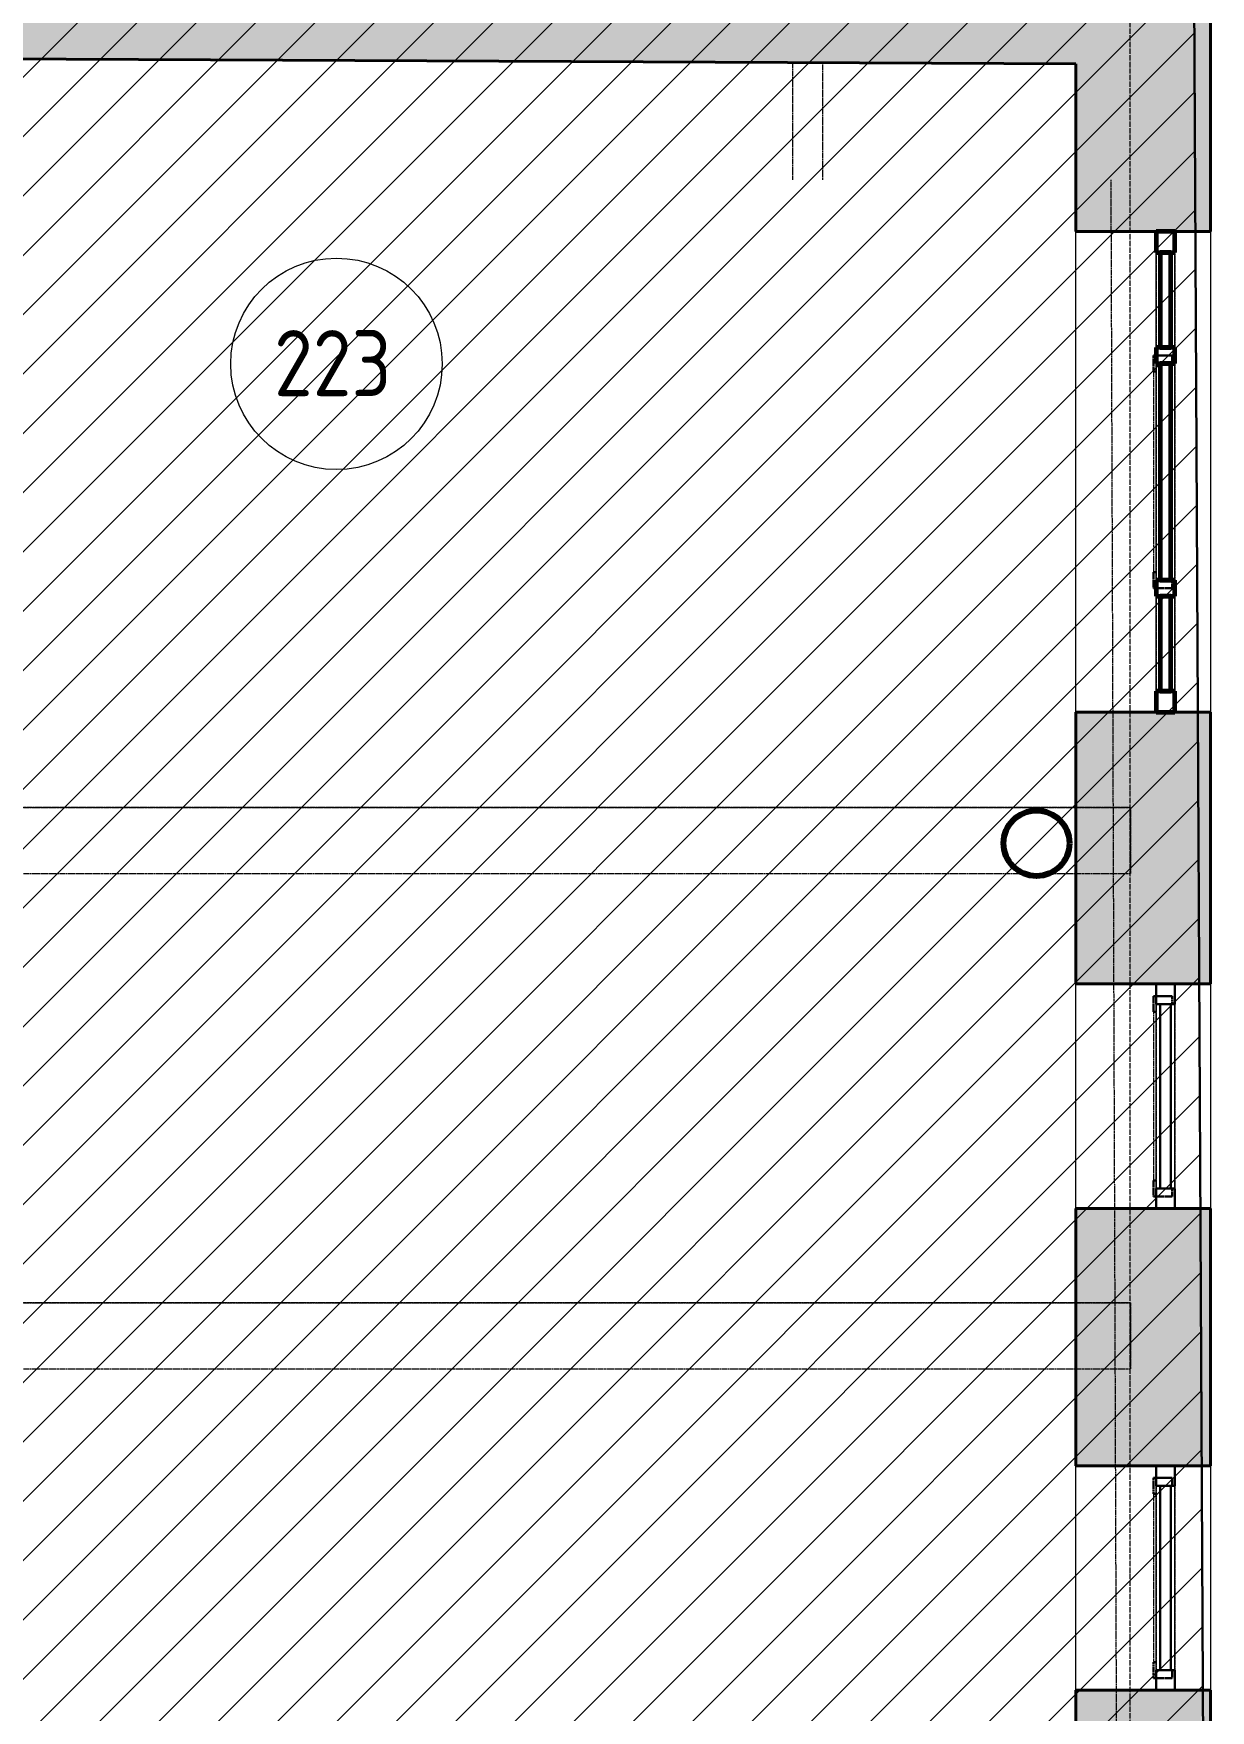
# Model space of a CAD drawing. Header units: millimetres. Extents: x -11886 to 379896, y -8130 to 47743.
# Drawn here: x 159899 to 164353, y 14272 to 20618 of the extents above; entities that cross this region are included whole.
import ezdxf

# ---------------------------------------------------------------- set-up
doc = ezdxf.new("R2010")
doc.units = ezdxf.units.MM
for name, pattern in [('ADSK_Линия сетки', [25, 20, -2.5, 0, -2.5]), ('ADSK_Сверху', [4.5, 3, -1.5]), ('ADSK_Снесено', [4.5, 3, -1.5])]:
    doc.linetypes.add(name, pattern=pattern)
for name, color, linetype, lineweight, true_color in [('_ Окна', 5, 'Continuous', 30, 0x0000ff), ('Витраж', 5, 'Continuous', 18, 0x0000ff), ('Окна', 5, 'Continuous', 18, 0x0000ff), ('Панели витража', 5, 'Continuous', 18, 0x0000ff), ('планы со стояками отопление_dwg', 7, 'Continuous', 9, 0x767676), ('Стены внутренние', 5, 'Continuous', 18, 0x0000ff), ('Стены наружные', 1, 'ADSK_Снесено', 18, 0xff0000)]:
    doc.layers.add(name, color=color, linetype=linetype, lineweight=lineweight, true_color=true_color)
for name, color, linetype, lineweight in [('Каркас', 7, 'Continuous', 18), ('Марки помещений', 7, 'Continuous', 20), ('Оси', 7, 'Continuous', 9), ('Перекрытие', 7, 'Continuous', 18), ('стояки', 7, 'Continuous', 9)]:
    doc.layers.add(name, color=color, linetype=linetype, lineweight=lineweight)
doc.styles.add('GOST Common_1', font='GOST_Common.ttf', dxfattribs={"width": 0.9, "height": 200})

# ---------------------------------------------------------------- blocks, each defined once
blk = doc.blocks.new('ADSK_БалкаЖБ_Прямоугольная - 250х280мм-848599-02 План 2-го этажа маркировочный')
at = {"layer": 'Каркас', "color": 253, "linetype": 'ADSK_Сверху', "true_color": 0xb2b2b2}
for p, q in [((3118.3, 125), (-3118.3, 125)), ((3118.3, 125), (3118.3, -125)), ((-3118.3, -125), (3118.3, -125))]:
    blk.add_line(p, q, dxfattribs=at)
at = {"layer": 'Каркас', "color": 253, "linetype": 'ADSK_Сверху', "true_color": 0xaaaaaa}
for p, q in [((-3118.3, 125), (3118.3, 125)), ((3118.3, -125), (3118.3, 125)), ((-3118.3, -125), (3118.3, -125))]:
    blk.add_line(p, q, dxfattribs=at)
blk = doc.blocks.new('Прямоугольный импост - 70х20_60мм-1225109-02 План 2-го этажа маркировочный')
at = {"layer": 'Витраж', "color": 161, "linetype": 'ADSK_Сверху', "true_color": 0xaaaaff}
for p, q in [((39665.6, 2434.5), (39665.6, 2364.5)), ((39745.6, 2434.5), (39665.6, 2434.5)), ((40135.6, 2434.5), (40105.6, 2434.5)), ((39745.6, 2364.5), (39665.6, 2364.5)), ((40135.6, 2364.5), (40105.6, 2364.5))]:
    blk.add_line(p, q, dxfattribs=at)
blk = doc.blocks.new('Прямоугольный импост - 70х20_60мм-1424711-02 План 2-го этажа маркировочный')
at = {"layer": 'Витраж', "color": 161, "linetype": 'ADSK_Сверху', "true_color": 0xaaaaff}
for p, q in [((-80, 35), (0, 35)), ((0, 35), (0, -35)), ((0, -35), (-80, -35))]:
    blk.add_line(p, q, dxfattribs=at)
blk = doc.blocks.new('Прямоугольный импост - 70х20_60мм-1424712-02 План 2-го этажа маркировочный')
at = {"layer": 'Витраж', "color": 161, "linetype": 'ADSK_Сверху', "true_color": 0xaaaaff}
for p, q in [((0, 35), (-80, 35)), ((0, -35), (0, 35)), ((-80, -35), (0, -35))]:
    blk.add_line(p, q, dxfattribs=at)
blk = doc.blocks.new('Прямоугольный импост - 70х20_60мм-1225111-02 План 2-го этажа маркировочный')
at = {"layer": 'Витраж', "color": 161, "linetype": 'ADSK_Сверху', "true_color": 0xaaaaff}
for p, q in [((40165.6, 2434.5), (40135.6, 2434.5)), ((41015.6, 2434.5), (40985.6, 2434.5)), ((40165.6, 2364.5), (40135.6, 2364.5)), ((41015.6, 2364.5), (40985.6, 2364.5))]:
    blk.add_line(p, q, dxfattribs=at)
blk = doc.blocks.new('Витраж-тент со смещением вовне - 60мм 30 сдвиг-1466942-02 План 2-го этажа маркировочный')
at = {"layer": '_ Окна', "color": 161, "linetype": 'ADSK_Сверху', "true_color": 0xaaaaff}
for p, q in [((-440, 25), (-440, -45)), ((-440, 25), (-410, 25)), ((-440, -45), (-440, 25)), ((440, 25), (410, 25)), ((440, -45), (440, 25)), ((440, -45), (440, 25)), ((-380, -45), (-440, -45)), ((-380, -35), (-380, -45)), ((380, -35), (380, -45)), ((380, -45), (440, -45))]:
    blk.add_line(p, q, dxfattribs=at)
at = {"layer": 'Окна', "color": 161, "linetype": 'ADSK_Сверху', "true_color": 0xaaaaff}
blk.add_line((-380, -45), (380, -45), dxfattribs=at)
blk = doc.blocks.new('Прямоугольный импост - 70х20_60мм-1225113-02 План 2-го этажа маркировочный')
at = {"layer": 'Витраж', "color": 161, "linetype": 'ADSK_Сверху', "true_color": 0xaaaaff}
for p, q in [((41045.6, 2434.5), (41015.6, 2434.5)), ((41485.6, 2434.5), (41405.6, 2434.5)), ((41485.6, 2364.5), (41485.6, 2434.5)), ((41045.6, 2364.5), (41015.6, 2364.5)), ((41485.6, 2364.5), (41405.6, 2364.5))]:
    blk.add_line(p, q, dxfattribs=at)
blk = doc.blocks.new('Прямоугольный импост - 70х60мм-1424709-02 План 2-го этажа маркировочный')
at = {"layer": 'Витраж', "color": 161, "linetype": 'ADSK_Сверху', "true_color": 0xaaaaff}
for p, q in [((-30, 35), (30, 35)), ((30, -35), (-30, -35))]:
    blk.add_line(p, q, dxfattribs=at)
blk = doc.blocks.new('Прямоугольный импост - 70х60мм-1225009-02 План 2-го этажа маркировочный')
at = {"layer": 'Витраж', "color": 161, "linetype": 'ADSK_Сверху', "true_color": 0xaaaaff}
for p, q in [((41045.6, 2434.5), (41045.6, 2364.5)), ((41405.6, 2434.5), (41045.6, 2434.5)), ((41405.6, 2364.5), (41405.6, 2434.5)), ((41405.6, 2364.5), (41045.6, 2364.5))]:
    blk.add_line(p, q, dxfattribs=at)
blk = doc.blocks.new('Прямоугольный импост - 70х60мм-1242018-02 План 2-го этажа маркировочный')
at = {"layer": 'Витраж', "color": 161, "linetype": 'ADSK_Сверху', "true_color": 0xaaaaff}
for p, q in [((40165.6, 2434.5), (40165.6, 2364.5)), ((40985.6, 2434.5), (40165.6, 2434.5)), ((40985.6, 2364.5), (40985.6, 2434.5)), ((40985.6, 2364.5), (40165.6, 2364.5))]:
    blk.add_line(p, q, dxfattribs=at)
blk = doc.blocks.new('Витраж-тент со смещением вовне - 60мм 30 сдвиг-1466941-02 План 2-го этажа маркировочный')
at = {"layer": '_ Окна', "color": 161, "linetype": 'ADSK_Сверху', "true_color": 0xaaaaff}
for p, q in [((-379, 25), (-379, -45)), ((-379, 25), (-349, 25)), ((-379, -45), (-379, 25)), ((379, 25), (349, 25)), ((379, -45), (379, 25)), ((379, -45), (379, 25)), ((-319, -45), (-379, -45)), ((-319, -35), (-319, -45)), ((319, -35), (319, -45)), ((319, -45), (379, -45))]:
    blk.add_line(p, q, dxfattribs=at)
at = {"layer": 'Окна', "color": 161, "linetype": 'ADSK_Сверху', "true_color": 0xaaaaff}
blk.add_line((-319, -45), (319, -45), dxfattribs=at)
blk = doc.blocks.new('Прямоугольный импост - 70х20_56мм-1425354-02 План 2-го этажа маркировочный')
at = {"layer": 'Витраж', "color": 161, "linetype": 'ADSK_Сверху', "true_color": 0xaaaaff}
for p, q in [((465.8, 2112.1), (395.8, 2112.1)), ((395.8, 2036.1), (395.8, 2112.1)), ((465.8, 2036.1), (465.8, 2112.1)), ((395.8, 1262.1), (395.8, 1338.1)), ((465.8, 1262.1), (465.8, 1338.1)), ((395.8, 1262.1), (465.8, 1262.1))]:
    blk.add_line(p, q, dxfattribs=at)
blk = doc.blocks.new('Прямоугольный импост - 70х20_56мм-1424845-02 План 2-го этажа маркировочный')
at = {"layer": 'Витраж', "color": 161, "linetype": 'ADSK_Сверху', "true_color": 0xaaaaff}
for p, q in [((-76, 35), (0, 35)), ((0, 35), (0, -35)), ((0, -35), (-76, -35))]:
    blk.add_line(p, q, dxfattribs=at)
blk = doc.blocks.new('Прямоугольный импост - 70х20_56мм-1424846-02 План 2-го этажа маркировочный')
at = {"layer": 'Витраж', "color": 161, "linetype": 'ADSK_Сверху', "true_color": 0xaaaaff}
for p, q in [((0, 35), (-76, 35)), ((0, -35), (0, 35)), ((-76, -35), (0, -35))]:
    blk.add_line(p, q, dxfattribs=at)
blk = doc.blocks.new('Прямоугольный импост - 70х60мм-1425356-02 План 2-го этажа маркировочный')
at = {"layer": 'Витраж', "color": 161, "linetype": 'ADSK_Сверху', "true_color": 0xaaaaff}
for p, q in [((465.8, 2036.1), (395.8, 2036.1)), ((395.8, 1338.1), (395.8, 2036.1)), ((465.8, 1338.1), (465.8, 2036.1)), ((395.8, 1338.1), (465.8, 1338.1))]:
    blk.add_line(p, q, dxfattribs=at)
blk = doc.blocks.new('Системная панель - _AR_Стекло_40мм_привязка по центру-V183-02 План 2-го этажа маркировочный')
at = {"layer": 'Панели витража', "color": 1, "lineweight": 60, "true_color": 0xff0000}
for p, q in [((180, 20), (-180, 20)), ((-180, 20), (-180, -20)), ((180, -20), (180, 20)), ((-180, -20), (180, -20))]:
    blk.add_line(p, q, dxfattribs=at)
blk = doc.blocks.new('Прямоугольный импост - 70х40_60мм-V87-02 План 2-го этажа маркировочный')
at = {"layer": 'Витраж'}
for p, q in [((3738.5, 35431.9), (3738.5, 35791.9)), ((3808.5, 35431.9), (3808.5, 35791.9))]:
    blk.add_line(p, q, dxfattribs=at)
blk = doc.blocks.new('Прямоугольный импост - 70х20_60мм-V184-02 План 2-го этажа маркировочный')
at = {"layer": 'Витраж', "color": 1, "lineweight": 60, "true_color": 0xff0000}
for p, q in [((-80, 35), (0, 35)), ((-80, -35), (-80, 35)), ((0, 35), (0, -35)), ((0, -35), (-80, -35))]:
    blk.add_line(p, q, dxfattribs=at)
blk = doc.blocks.new('Прямоугольный импост - 70х20_60мм-V185-02 План 2-го этажа маркировочный')
at = {"layer": 'Витраж', "color": 1, "lineweight": 60, "true_color": 0xff0000}
for p, q in [((0, 35), (-80, 35)), ((-80, 35), (-80, -35)), ((0, -35), (0, 35)), ((-80, -35), (0, -35))]:
    blk.add_line(p, q, dxfattribs=at)
blk = doc.blocks.new('Прямоугольный импост - 70х40_60мм-V45-02 План 2-го этажа маркировочный')
at = {"layer": 'Витраж'}
for p, q in [((-6006, 11432.9), (-6006, 11072.9)), ((-5936, 11432.9), (-5936, 11072.9))]:
    blk.add_line(p, q, dxfattribs=at)
blk = doc.blocks.new('Системная панель - _AR_Стекло_40мм_привязка по центру-V186-02 План 2-го этажа маркировочный')
at = {"layer": 'Панели витража', "color": 1, "lineweight": 60, "true_color": 0xff0000}
for p, q in [((410, 20), (-410, 20)), ((-410, 20), (-410, -20)), ((410, -20), (410, 20)), ((-410, -20), (410, -20))]:
    blk.add_line(p, q, dxfattribs=at)
blk = doc.blocks.new('Прямоугольный импост - 70х40_60мм-V46-02 План 2-го этажа маркировочный')
at = {"layer": 'Витраж'}
for p, q in [((-6006, 11012.9), (-6006, 10192.9)), ((-5936, 11012.9), (-5936, 10192.9))]:
    blk.add_line(p, q, dxfattribs=at)
blk = doc.blocks.new('Прямоугольный импост - 70х60мм-V187-02 План 2-го этажа маркировочный')
at = {"layer": 'Витраж', "color": 1, "lineweight": 60, "true_color": 0xff0000}
for p, q in [((-30, 35), (30, 35)), ((-30, -35), (-30, 35)), ((30, 35), (30, -35)), ((30, -35), (-30, -35))]:
    blk.add_line(p, q, dxfattribs=at)
blk = doc.blocks.new('Системная панель - _AR_Стекло_40мм_привязка по центру-V188-02 План 2-го этажа маркировочный')
at = {"layer": 'Панели витража', "lineweight": 30}
for p, q in [((349, 20), (-349, 20)), ((-349, 20), (-349, -20)), ((349, -20), (349, 20)), ((-349, -20), (349, -20))]:
    blk.add_line(p, q, dxfattribs=at)
blk = doc.blocks.new('Прямоугольный импост - 70х40_56мм-V53-02 План 2-го этажа маркировочный')
at = {"layer": 'Витраж'}
for p, q in [((-6006, 16950.4), (-6006, 16252.4)), ((-5936, 16950.4), (-5936, 16252.4))]:
    blk.add_line(p, q, dxfattribs=at)
blk = doc.blocks.new('Прямоугольный импост - 70х20_56мм-V189-02 План 2-го этажа маркировочный')
at = {"layer": 'Витраж', "lineweight": 30}
for p, q in [((-76, 35), (0, 35)), ((-76, -35), (-76, 35)), ((0, 35), (0, -35)), ((0, -35), (-76, -35))]:
    blk.add_line(p, q, dxfattribs=at)
blk = doc.blocks.new('Прямоугольный импост - 70х20_56мм-V190-02 План 2-го этажа маркировочный')
at = {"layer": 'Витраж', "lineweight": 30}
for p, q in [((0, 35), (-76, 35)), ((-76, 35), (-76, -35)), ((0, -35), (0, 35)), ((-76, -35), (0, -35))]:
    blk.add_line(p, q, dxfattribs=at)
blk = doc.blocks.new('Прямоугольный импост - 70х40_56мм-1425355-02 План 2-го этажа маркировочный')
at = {"layer": 'Витраж'}
for p, q in [((395.8, 2036.1), (395.8, 1338.1)), ((465.8, 2036.1), (465.8, 1338.1))]:
    blk.add_line(p, q, dxfattribs=at)
blk = doc.blocks.new('планы со стояками отопление_dwg-1484427-02 План 2-го этажа маркировочный')
at = {"layer": 'стояки', "color": 246, "lineweight": 80, "true_color": 0x7f001f}
blk.add_circle((228811.6, 255959.9), 124.3, dxfattribs=at)
blk = doc.blocks.new('ADSK_Марка_Помещение_ОдноЗначение - Номер-247393-02 План 2-го этажа маркировочный')
at = {"layer": 'Марки помещений'}
blk.add_circle((0, 0), 4, dxfattribs=at)

msp = doc.modelspace()

# ---------------------------------------------------------------- hatches: boundary and pattern name
at = {"lineweight": 13, "true_color": 0x636466, "transparency": 33554559}
h = msp.add_hatch(dxfattribs=at)
h.set_pattern_fill('ANSI31', color=251, scale=50)
h.set_pattern_definition([(45, (108139.4, 85026.59), (-112.2532, 112.2532), [])])
h.paths.add_polyline_path([(158072.8, 8682.3), (164353.35, 8682.3), (164172.02, 43909.21), (154172.61, 43909.21), (154172.61, 21084.06), (154859.25, 21054.57), (154861.07, 11328.12), (108910.53, 11328.12), (108910.53, 8679.25), (108429.9, 8679.25), (108429.9, 456.79), (116412.4, 422.02), (116412.4, 2336.48), (127112.04, 2336.48), (127112.04, -2582.57), (139475.8, -2582.57), (139475.8, 2335.74), (150176.33, 2256.79), (150176.33, 300.23), (158072.8, 300.23)])
at = {"layer": 'Стены наружные', "linetype": 'Continuous', "true_color": 0xc0c0c0}
msp.add_hatch(color=9, dxfattribs=at).paths.add_polyline_path([(163843.35, 20503.54), (163843.35, 21013.54), (157374.98, 21043.41), (157372.63, 20533.42), (162213.02, 20511.07)])
h = msp.add_hatch(color=9, dxfattribs=at)
h.paths.add_polyline_path([(164353.35, 9192.3), (164353.35, 9668.55), (163843.35, 9668.55), (163843.35, 9192.3), (163982.97, 9192.3)])
h.paths.add_polyline_path([(164353.35, 11488.55), (164353.35, 12457.19), (163843.35, 12457.19), (163843.35, 11488.55), (163982.97, 11488.55)])
h.paths.add_polyline_path([(163843.35, 13307.19), (164353.35, 13307.19), (164353.35, 14348.22), (163843.35, 14348.22)])
h.paths.add_polyline_path([(163960.99, 15198.22), (164353.35, 15198.22), (164353.35, 16171.2), (163843.35, 16171.2), (163843.35, 15198.22)])
h.paths.add_polyline_path([(163843.35, 17021.2), (164353.35, 17021.2), (164353.35, 18049.21), (163843.35, 18049.21)])
h.paths.add_polyline_path([(164353.35, 19869.21), (164353.35, 21011.19), (163843.35, 21013.54), (163843.35, 19869.21), (164324.86, 19869.21)])

# ---------------------------------------------------------------- linework, layer by layer
at = {"color": 251, "lineweight": 30, "true_color": 0x636466}
msp.add_lwpolyline([(154172.61, 21084.06), (154172.61, 43909.21), (164172.02, 43909.21), (164353.35, 8682.3), (158072.8, 8682.3), (158072.8, 300.23), (150176.33, 300.23), (150176.33, 2256.79), (139375.37, 2336.48), (139475.8, 2335.74), (139475.8, -2582.57), (127112.04, -2582.57), (127112.04, 2336.48), (116412.4, 2336.48), (116412.4, 422.02), (108429.9, 456.79), (108429.9, 8679.25)], dxfattribs=at)
at = {"layer": 'Оси', "linetype": 'ADSK_Линия сетки'}
msp.add_line((164049.31, -4834.79), (164049.31, 44684.79), dxfattribs=at)
at = {"layer": 'Перекрытие', "color": 9, "linetype": 'ADSK_Сверху', "true_color": 0xaad4d4}
for p, q in [((163976.24, 20064.68), (163991.13, 15814.6)), ((163991.13, 15814.6), (164005.01, 11856.22))]:
    msp.add_line(p, q, dxfattribs=at)
at = {"layer": 'Стены внутренние', "color": 18, "linetype": 'ADSK_Сверху', "true_color": 0x000000}
for p, q in [((162771.6, 20508.49), (162771.6, 20064.68)), ((162771.6, 20508.49), (162886.6, 20507.96)), ((162886.6, 20064.68), (162886.6, 20507.96))]:
    msp.add_line(p, q, dxfattribs=at)
at = {"layer": 'Стены наружные', "color": 18, "linetype": 'Continuous', "lineweight": 40, "true_color": 0x000000}
for p, q in [((164353.35, 19869.21), (164353.35, 21011.19)), ((158410.75, 20528.62), (163843.35, 20503.54)), ((163843.35, 20503.54), (163843.35, 19869.21)), ((163843.35, 19869.21), (164353.35, 19869.21)), ((164353.35, 18049.21), (163843.35, 18049.21)), ((163843.35, 18049.21), (163843.35, 17021.2)), ((164353.35, 17021.2), (164353.35, 18049.21)), ((163843.35, 17021.2), (164353.35, 17021.2)), ((164353.35, 16171.2), (163843.35, 16171.2)), ((163843.35, 16171.2), (163843.35, 15198.22)), ((164353.35, 15198.22), (164353.35, 16171.2)), ((163843.35, 15198.22), (164353.35, 15198.22)), ((164353.35, 14348.22), (163843.35, 14348.22)), ((163843.35, 14348.22), (163843.35, 13307.19)), ((164353.35, 13307.19), (164353.35, 14348.22))]:
    msp.add_line(p, q, dxfattribs=at)
at = {"layer": 'Стены наружные', "color": 18, "linetype": 'Continuous', "true_color": 0x000000}
for p, q in [((163843.35, 18049.21), (163843.35, 19869.21)), ((164353.35, 19869.21), (164353.35, 18049.21)), ((163843.35, 16171.2), (163843.35, 17021.2)), ((164353.35, 17021.2), (164353.35, 16171.2)), ((163843.35, 14348.22), (163843.35, 15198.22)), ((164353.35, 15198.22), (164353.35, 14348.22))]:
    msp.add_line(p, q, dxfattribs=at)

# ---------------------------------------------------------------- block references
at = {"layer": '_ Окна', "color": 161, "linetype": 'ADSK_Сверху', "true_color": 0xaaaaff}
for name, p, rotation in [('Витраж-тент со смещением вовне - 60мм 30 сдвиг-1466942-02 План 2-го этажа маркировочный', (164183.35, 18959.21), 270.0000000000002), ('Витраж-тент со смещением вовне - 60мм 30 сдвиг-1466941-02 План 2-го этажа маркировочный', (164183.35, 16596.2), 270.0000000000003), ('Витраж-тент со смещением вовне - 60мм 30 сдвиг-1466941-02 План 2-го этажа маркировочный', (164183.35, 14773.22), 270.0000000000003)]:
    msp.add_blockref(name, p, dxfattribs=dict(at, rotation=rotation))
at = {"layer": 'Витраж', "color": 161, "linetype": 'ADSK_Сверху', "true_color": 0xaaaaff}
for name, p, rotation in [('Прямоугольный импост - 70х20_60мм-1424712-02 План 2-го этажа маркировочный', (164183.35, 19869.21), 90.00000000000024), ('Прямоугольный импост - 70х20_60мм-1225113-02 План 2-го этажа маркировочный', (166582.85, -21616.41), 90), ('Прямоугольный импост - 70х60мм-1225009-02 План 2-го этажа маркировочный', (166582.85, -21616.41), 90), ('Прямоугольный импост - 70х20_60мм-1225111-02 План 2-го этажа маркировочный', (166582.85, -21616.41), 90.00000000000058), ('Прямоугольный импост - 70х60мм-1242018-02 План 2-го этажа маркировочный', (166582.85, -21616.41), 90.00000000000058), ('Прямоугольный импост - 70х20_60мм-1225109-02 План 2-го этажа маркировочный', (166582.85, -21616.41), 90), ('Прямоугольный импост - 70х60мм-1225009-02 План 2-го этажа маркировочный', (166582.85, -22916.41), 90), ('Прямоугольный импост - 70х20_56мм-1425354-02 План 2-го этажа маркировочный', (164614.14, 18283.32), 180), ('Прямоугольный импост - 70х20_56мм-1424846-02 План 2-го этажа маркировочный', (164183.35, 17021.2), 90.00000000000031), ('Прямоугольный импост - 70х60мм-1425356-02 План 2-го этажа маркировочный', (164614.14, 18283.32), 180), ('Прямоугольный импост - 70х20_56мм-1425354-02 План 2-го этажа маркировочный', (164614.14, 16460.33), 180), ('Прямоугольный импост - 70х20_56мм-1424846-02 План 2-го этажа маркировочный', (164183.35, 15198.22), 90.00000000000031), ('Прямоугольный импост - 70х60мм-1425356-02 План 2-го этажа маркировочный', (164614.14, 16460.33), 180)]:
    msp.add_blockref(name, p, dxfattribs=dict(at, rotation=rotation))
at = {"layer": 'Витраж'}
for name, p, rotation in [('Прямоугольный импост - 70х20_60мм-V185-02 План 2-го этажа маркировочный', (164183.35, 19869.21), 90.00000000000024), ('Прямоугольный импост - 70х40_60мм-V46-02 План 2-го этажа маркировочный', (158212.31, 29562.09), 180), ('Прямоугольный импост - 70х40_60мм-V45-02 План 2-го этажа маркировочный', (158212.31, 29562.09), 180), ('Прямоугольный импост - 70х20_56мм-V190-02 План 2-го этажа маркировочный', (164183.35, 17021.2), 90.00000000000031), ('Прямоугольный импост - 70х40_56мм-V53-02 План 2-го этажа маркировочный', (158212.31, 33197.6), 180), ('Прямоугольный импост - 70х20_56мм-V190-02 План 2-го этажа маркировочный', (164183.35, 15198.22), 90.00000000000031), ('Прямоугольный импост - 70х40_56мм-1425355-02 План 2-го этажа маркировочный', (164614.14, 16460.33), 180)]:
    msp.add_blockref(name, p, dxfattribs=dict(at, rotation=rotation))
msp.add_blockref('Прямоугольный импост - 70х40_60мм-V87-02 План 2-го этажа маркировочный', (160409.85, -16002.69), dxfattribs=at)
at = {"layer": 'Витраж', "color": 161, "linetype": 'ADSK_Сверху', "true_color": 0xaaaaff, "extrusion": (0, 0, -1), "rotation": 269.9999999999997}
for name, p in [('Прямоугольный импост - 70х60мм-1424709-02 План 2-го этажа маркировочный', (-164183.35, 19399.21)), ('Прямоугольный импост - 70х60мм-1424709-02 План 2-го этажа маркировочный', (-164183.35, 18519.21)), ('Прямоугольный импост - 70х20_60мм-1424711-02 План 2-го этажа маркировочный', (-164183.35, 18049.21)), ('Прямоугольный импост - 70х20_56мм-1424845-02 План 2-го этажа маркировочный', (-164183.35, 16171.2)), ('Прямоугольный импост - 70х20_56мм-1424845-02 План 2-го этажа маркировочный', (-164183.35, 14348.22))]:
    msp.add_blockref(name, p, dxfattribs=at)
at = {"layer": 'Витраж', "extrusion": (0, 0, -1), "rotation": 269.9999999999997}
for name, p in [('Прямоугольный импост - 70х60мм-V187-02 План 2-го этажа маркировочный', (-164183.35, 19399.21)), ('Прямоугольный импост - 70х60мм-V187-02 План 2-го этажа маркировочный', (-164183.35, 18519.21)), ('Прямоугольный импост - 70х20_60мм-V184-02 План 2-го этажа маркировочный', (-164183.35, 18049.21)), ('Прямоугольный импост - 70х20_56мм-V189-02 План 2-го этажа маркировочный', (-164183.35, 16171.2)), ('Прямоугольный импост - 70х20_56мм-V189-02 План 2-го этажа маркировочный', (-164183.35, 14348.22))]:
    msp.add_blockref(name, p, dxfattribs=at)
at = {"layer": 'Каркас', "color": 253, "linetype": 'ADSK_Сверху', "true_color": 0xaaaaaa}
for p in [(160933.06, 17564.55), (160933.06, 15689.6)]:
    msp.add_blockref('ADSK_БалкаЖБ_Прямоугольная - 250х280мм-848599-02 План 2-го этажа маркировочный', p, dxfattribs=at)
at = {"layer": 'Марки помещений', "xscale": 99.99999999999993, "yscale": 99.99999999999993, "zscale": 99.99999999999993}
msp.add_blockref('ADSK_Марка_Помещение_ОдноЗначение - Номер-247393-02 План 2-го этажа маркировочный', (161045.82, 19367.7), dxfattribs=at)
at = {"layer": 'Панели витража'}
for name, p, rotation in [('Системная панель - _AR_Стекло_40мм_привязка по центру-V183-02 План 2-го этажа маркировочный', (164183.35, 19609.21), 270.0000000000002), ('Системная панель - _AR_Стекло_40мм_привязка по центру-V186-02 План 2-го этажа маркировочный', (164183.35, 18959.21), 270.0000000000002), ('Системная панель - _AR_Стекло_40мм_привязка по центру-V183-02 План 2-го этажа маркировочный', (164183.35, 18309.21), 270.0000000000002), ('Системная панель - _AR_Стекло_40мм_привязка по центру-V188-02 План 2-го этажа маркировочный', (164183.35, 16596.2), 270.0000000000003), ('Системная панель - _AR_Стекло_40мм_привязка по центру-V188-02 План 2-го этажа маркировочный', (164183.35, 14773.22), 270.0000000000003)]:
    msp.add_blockref(name, p, dxfattribs=dict(at, rotation=rotation))
at = {"layer": 'планы со стояками отопление_dwg', "color": 6, "true_color": 0xff00ff}
msp.add_blockref('планы со стояками отопление_dwg-1484427-02 План 2-го этажа маркировочный', (-65116.64, -238406.38), dxfattribs=at)

# ---------------------------------------------------------------- texts
at = {"layer": 'Марки помещений', "lineweight": 9, "insert": (160809.56, 19495.42), "char_height": 250, "width": 584.4302, "attachment_point": 1, "style": 'GOST Common_1'}
msp.add_mtext('223', dxfattribs=at)

doc.saveas('drawing.dxf')
